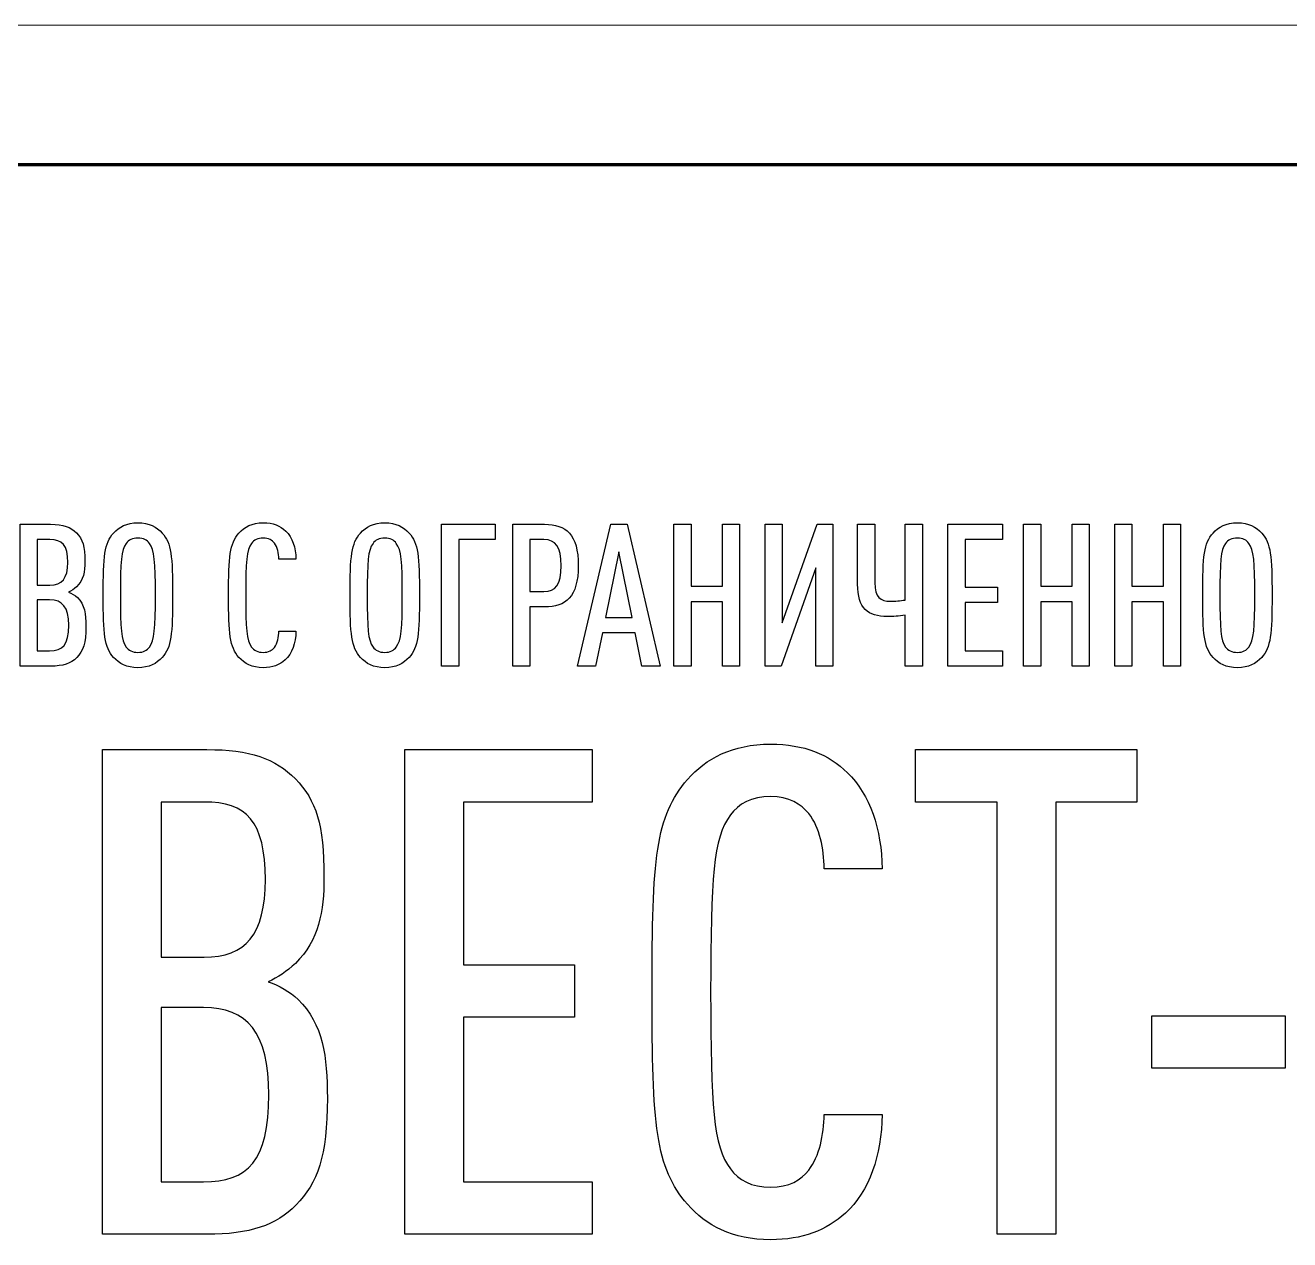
# Model space of a CAD drawing. Header units: metres. Extents: x 1642 to 8476, y 831 to 5441.
# Drawn here: x 2079.82 to 2125.07, y 1432.56 to 1476.03 of the extents above; entities that cross this region are included whole.
import ezdxf

# ---------------------------------------------------------------- set-up
doc = ezdxf.new("R2010")
doc.units = ezdxf.units.M
doc.layers.add('layer 1', color=7, linetype='Continuous')
doc.layers.add('Основной', color=1, linetype='Continuous', lineweight=60)
doc.layers.add('Размерный', color=4, linetype='Continuous', lineweight=30)

# ---------------------------------------------------------------- blocks, each defined once
blk = doc.blocks.new('Лого')
at = {"layer": 'layer 1', "color": 159}
for points, knots in [([(3.3904, 2.0415), (3.3904, 2.0725), (3.3874, 2.0968), (3.3686, 2.1151), (3.3686, 2.1151), (3.3625, 2.1207), (3.3543, 2.1258), (3.3462, 2.1283), (3.3462, 2.1283), (3.3533, 2.1314), (3.3604, 2.1359), (3.3665, 2.142), (3.3665, 2.142), (3.3843, 2.1593), (3.3879, 2.1806), (3.3879, 2.2065), (3.3879, 2.2065), (3.3879, 2.2457), (3.3823, 2.2634), (3.3665, 2.2797), (3.3665, 2.2797), (3.3518, 2.2949), (3.3325, 2.3015), (3.3005, 2.3015), (3.3005, 2.3015), (3.3005, 2.3015), (3.2228, 2.3015), (3.2228, 2.3015), (3.2228, 2.3015), (3.2228, 2.3015), (3.2228, 1.9399), (3.2228, 1.9399), (3.2228, 1.9399), (3.2228, 1.9399), (3.3005, 1.9399), (3.3005, 1.9399), (3.3005, 1.9399), (3.3325, 1.9399), (3.3523, 1.9465), (3.367, 1.9617), (3.367, 1.9617), (3.3833, 1.9785), (3.3904, 1.9978), (3.3904, 2.0415)], [0, 0, 0, 0, 0.083333, 0.083333, 0.083333, 0.083333, 0.166667, 0.166667, 0.166667, 0.166667, 0.25, 0.25, 0.25, 0.25, 0.333333, 0.333333, 0.333333, 0.333333, 0.416667, 0.416667, 0.416667, 0.416667, 0.5, 0.5, 0.5, 0.5, 0.583333, 0.583333, 0.583333, 0.583333, 0.666667, 0.666667, 0.666667, 0.666667, 0.75, 0.75, 0.75, 0.75, 0.833333, 0.833333, 0.833333, 0.833333, 1, 1, 1, 1]), ([(3.6114, 2.1207), (3.6114, 2.2208), (3.6083, 2.2533), (3.5849, 2.2792), (3.5849, 2.2792), (3.5707, 2.2949), (3.5514, 2.3056), (3.523, 2.3056), (3.523, 2.3056), (3.4945, 2.3056), (3.4752, 2.2949), (3.461, 2.2792), (3.461, 2.2792), (3.4376, 2.2533), (3.4346, 2.2208), (3.4346, 2.1207), (3.4346, 2.1207), (3.4346, 2.0206), (3.4376, 1.9881), (3.461, 1.9622), (3.461, 1.9622), (3.4752, 1.9465), (3.4945, 1.9358), (3.523, 1.9358), (3.523, 1.9358), (3.5514, 1.9358), (3.5707, 1.9465), (3.5849, 1.9622), (3.5849, 1.9622), (3.6083, 1.9881), (3.6114, 2.0206), (3.6114, 2.1207)], [0, 0, 0, 0, 0.111111, 0.111111, 0.111111, 0.111111, 0.222222, 0.222222, 0.222222, 0.222222, 0.333333, 0.333333, 0.333333, 0.333333, 0.444444, 0.444444, 0.444444, 0.444444, 0.555556, 0.555556, 0.555556, 0.555556, 0.666667, 0.666667, 0.666667, 0.666667, 0.777778, 0.777778, 0.777778, 0.777778, 1, 1, 1, 1]), ([(3.9258, 2.0293), (3.9258, 2.0293), (3.8826, 2.0293), (3.8826, 2.0293), (3.8826, 2.0293), (3.8821, 2.014), (3.879, 1.9983), (3.8709, 1.9876), (3.8709, 1.9876), (3.8653, 1.9805), (3.8562, 1.9749), (3.8425, 1.9749), (3.8425, 1.9749), (3.8282, 1.9749), (3.8186, 1.9805), (3.8125, 1.9886), (3.8125, 1.9886), (3.7998, 2.0059), (3.7978, 2.0349), (3.7978, 2.1207), (3.7978, 2.1207), (3.7978, 2.2065), (3.7998, 2.2355), (3.8125, 2.2528), (3.8125, 2.2528), (3.8186, 2.2609), (3.8282, 2.2665), (3.8425, 2.2665), (3.8425, 2.2665), (3.8562, 2.2665), (3.8653, 2.2609), (3.8709, 2.2538), (3.8709, 2.2538), (3.8795, 2.2431), (3.8821, 2.2279), (3.8826, 2.2126), (3.8826, 2.2126), (3.8826, 2.2126), (3.9258, 2.2126), (3.9258, 2.2126), (3.9258, 2.2126), (3.9252, 2.2421), (3.9166, 2.268), (3.8999, 2.2843), (3.8999, 2.2843), (3.8856, 2.298), (3.8679, 2.3056), (3.8425, 2.3056), (3.8425, 2.3056), (3.814, 2.3056), (3.7942, 2.2949), (3.7805, 2.2792), (3.7805, 2.2792), (3.7566, 2.2517), (3.7541, 2.2208), (3.7541, 2.1207), (3.7541, 2.1207), (3.7541, 2.0206), (3.7566, 1.9897), (3.7805, 1.9622), (3.7805, 1.9622), (3.7942, 1.9465), (3.814, 1.9358), (3.8425, 1.9358), (3.8425, 1.9358), (3.8663, 1.9358), (3.8841, 1.9429), (3.8983, 1.9556), (3.8983, 1.9556), (3.9161, 1.9719), (3.9252, 1.9988), (3.9258, 2.0293)], [0, 0, 0, 0, 0.052632, 0.052632, 0.052632, 0.052632, 0.105263, 0.105263, 0.105263, 0.105263, 0.157895, 0.157895, 0.157895, 0.157895, 0.210526, 0.210526, 0.210526, 0.210526, 0.263158, 0.263158, 0.263158, 0.263158, 0.315789, 0.315789, 0.315789, 0.315789, 0.368421, 0.368421, 0.368421, 0.368421, 0.421053, 0.421053, 0.421053, 0.421053, 0.473684, 0.473684, 0.473684, 0.473684, 0.526316, 0.526316, 0.526316, 0.526316, 0.578947, 0.578947, 0.578947, 0.578947, 0.631579, 0.631579, 0.631579, 0.631579, 0.684211, 0.684211, 0.684211, 0.684211, 0.736842, 0.736842, 0.736842, 0.736842, 0.789474, 0.789474, 0.789474, 0.789474, 0.842105, 0.842105, 0.842105, 0.842105, 0.894737, 0.894737, 0.894737, 0.894737, 1, 1, 1, 1]), ([(4.2407, 2.1207), (4.2407, 2.2208), (4.2376, 2.2533), (4.2143, 2.2792), (4.2143, 2.2792), (4.2, 2.2949), (4.1807, 2.3056), (4.1523, 2.3056), (4.1523, 2.3056), (4.1238, 2.3056), (4.1045, 2.2949), (4.0903, 2.2792), (4.0903, 2.2792), (4.067, 2.2533), (4.0639, 2.2208), (4.0639, 2.1207), (4.0639, 2.1207), (4.0639, 2.0206), (4.067, 1.9881), (4.0903, 1.9622), (4.0903, 1.9622), (4.1045, 1.9465), (4.1238, 1.9358), (4.1523, 1.9358), (4.1523, 1.9358), (4.1807, 1.9358), (4.2, 1.9465), (4.2143, 1.9622), (4.2143, 1.9622), (4.2376, 1.9881), (4.2407, 2.0206), (4.2407, 2.1207)], [0, 0, 0, 0, 0.111111, 0.111111, 0.111111, 0.111111, 0.222222, 0.222222, 0.222222, 0.222222, 0.333333, 0.333333, 0.333333, 0.333333, 0.444444, 0.444444, 0.444444, 0.444444, 0.555556, 0.555556, 0.555556, 0.555556, 0.666667, 0.666667, 0.666667, 0.666667, 0.777778, 0.777778, 0.777778, 0.777778, 1, 1, 1, 1]), ([(4.4337, 2.2624), (4.4337, 2.2624), (4.4337, 2.3015), (4.4337, 2.3015), (4.4337, 2.3015), (4.4337, 2.3015), (4.297, 2.3015), (4.297, 2.3015), (4.297, 2.3015), (4.297, 2.3015), (4.297, 1.9399), (4.297, 1.9399), (4.297, 1.9399), (4.297, 1.9399), (4.3407, 1.9399), (4.3407, 1.9399), (4.3407, 1.9399), (4.3407, 1.9399), (4.3407, 2.2624), (4.3407, 2.2624), (4.3407, 2.2624), (4.3407, 2.2624), (4.4337, 2.2624), (4.4337, 2.2624)], [0, 0, 0, 0, 0.142857, 0.142857, 0.142857, 0.142857, 0.285714, 0.285714, 0.285714, 0.285714, 0.428571, 0.428571, 0.428571, 0.428571, 0.571429, 0.571429, 0.571429, 0.571429, 0.714286, 0.714286, 0.714286, 0.714286, 1, 1, 1, 1]), ([(4.6455, 2.1959), (4.6455, 2.2761), (4.6145, 2.3015), (4.5596, 2.3015), (4.5596, 2.3015), (4.5596, 2.3015), (4.4784, 2.3015), (4.4784, 2.3015), (4.4784, 2.3015), (4.4784, 2.3015), (4.4784, 1.9399), (4.4784, 1.9399), (4.4784, 1.9399), (4.4784, 1.9399), (4.522, 1.9399), (4.522, 1.9399), (4.522, 1.9399), (4.522, 1.9399), (4.522, 2.0907), (4.522, 2.0907), (4.522, 2.0907), (4.522, 2.0907), (4.5596, 2.0907), (4.5596, 2.0907), (4.5596, 2.0907), (4.6135, 2.0907), (4.6455, 2.1166), (4.6455, 2.1959)], [0, 0, 0, 0, 0.125, 0.125, 0.125, 0.125, 0.25, 0.25, 0.25, 0.25, 0.375, 0.375, 0.375, 0.375, 0.5, 0.5, 0.5, 0.5, 0.625, 0.625, 0.625, 0.625, 0.75, 0.75, 0.75, 0.75, 1, 1, 1, 1]), ([(4.8542, 1.9399), (4.8542, 1.9399), (4.7704, 2.3015), (4.7704, 2.3015), (4.7704, 2.3015), (4.7704, 2.3015), (4.7283, 2.3015), (4.7283, 2.3015), (4.7283, 2.3015), (4.7283, 2.3015), (4.6439, 1.9399), (4.6439, 1.9399), (4.6439, 1.9399), (4.6439, 1.9399), (4.6897, 1.9399), (4.6897, 1.9399), (4.6897, 1.9399), (4.6897, 1.9399), (4.7069, 2.0252), (4.7069, 2.0252), (4.7069, 2.0252), (4.7069, 2.0252), (4.7907, 2.0252), (4.7907, 2.0252), (4.7907, 2.0252), (4.7907, 2.0252), (4.808, 1.9399), (4.808, 1.9399), (4.808, 1.9399), (4.808, 1.9399), (4.8542, 1.9399), (4.8542, 1.9399)], [0, 0, 0, 0, 0.111111, 0.111111, 0.111111, 0.111111, 0.222222, 0.222222, 0.222222, 0.222222, 0.333333, 0.333333, 0.333333, 0.333333, 0.444444, 0.444444, 0.444444, 0.444444, 0.555556, 0.555556, 0.555556, 0.555556, 0.666667, 0.666667, 0.666667, 0.666667, 0.777778, 0.777778, 0.777778, 0.777778, 1, 1, 1, 1]), ([(5.0569, 1.9399), (5.0569, 1.9399), (5.0569, 2.3015), (5.0569, 2.3015), (5.0569, 2.3015), (5.0569, 2.3015), (5.0132, 2.3015), (5.0132, 2.3015), (5.0132, 2.3015), (5.0132, 2.3015), (5.0132, 2.1436), (5.0132, 2.1436), (5.0132, 2.1436), (5.0132, 2.1436), (4.933, 2.1436), (4.933, 2.1436), (4.933, 2.1436), (4.933, 2.1436), (4.933, 2.3015), (4.933, 2.3015), (4.933, 2.3015), (4.933, 2.3015), (4.8893, 2.3015), (4.8893, 2.3015), (4.8893, 2.3015), (4.8893, 2.3015), (4.8893, 1.9399), (4.8893, 1.9399), (4.8893, 1.9399), (4.8893, 1.9399), (4.933, 1.9399), (4.933, 1.9399), (4.933, 1.9399), (4.933, 1.9399), (4.933, 2.1039), (4.933, 2.1039), (4.933, 2.1039), (4.933, 2.1039), (5.0132, 2.1039), (5.0132, 2.1039), (5.0132, 2.1039), (5.0132, 2.1039), (5.0132, 1.9399), (5.0132, 1.9399), (5.0132, 1.9399), (5.0132, 1.9399), (5.0569, 1.9399), (5.0569, 1.9399)], [0, 0, 0, 0, 0.076923, 0.076923, 0.076923, 0.076923, 0.153846, 0.153846, 0.153846, 0.153846, 0.230769, 0.230769, 0.230769, 0.230769, 0.307692, 0.307692, 0.307692, 0.307692, 0.384615, 0.384615, 0.384615, 0.384615, 0.461538, 0.461538, 0.461538, 0.461538, 0.538462, 0.538462, 0.538462, 0.538462, 0.615385, 0.615385, 0.615385, 0.615385, 0.692308, 0.692308, 0.692308, 0.692308, 0.769231, 0.769231, 0.769231, 0.769231, 0.846154, 0.846154, 0.846154, 0.846154, 1, 1, 1, 1]), ([(5.2946, 1.9399), (5.2946, 1.9399), (5.2946, 2.3015), (5.2946, 2.3015), (5.2946, 2.3015), (5.2946, 2.3015), (5.2545, 2.3015), (5.2545, 2.3015), (5.2545, 2.3015), (5.2545, 2.3015), (5.1656, 2.0501), (5.1656, 2.0501), (5.1656, 2.0501), (5.1656, 2.0501), (5.1656, 2.3015), (5.1656, 2.3015), (5.1656, 2.3015), (5.1656, 2.3015), (5.1219, 2.3015), (5.1219, 2.3015), (5.1219, 2.3015), (5.1219, 2.3015), (5.1219, 1.9399), (5.1219, 1.9399), (5.1219, 1.9399), (5.1219, 1.9399), (5.1625, 1.9399), (5.1625, 1.9399), (5.1625, 1.9399), (5.1625, 1.9399), (5.2509, 2.1908), (5.2509, 2.1908), (5.2509, 2.1908), (5.2509, 2.1908), (5.2509, 1.9399), (5.2509, 1.9399), (5.2509, 1.9399), (5.2509, 1.9399), (5.2946, 1.9399), (5.2946, 1.9399)], [0, 0, 0, 0, 0.090909, 0.090909, 0.090909, 0.090909, 0.181818, 0.181818, 0.181818, 0.181818, 0.272727, 0.272727, 0.272727, 0.272727, 0.363636, 0.363636, 0.363636, 0.363636, 0.454545, 0.454545, 0.454545, 0.454545, 0.545455, 0.545455, 0.545455, 0.545455, 0.636364, 0.636364, 0.636364, 0.636364, 0.727273, 0.727273, 0.727273, 0.727273, 0.818182, 0.818182, 0.818182, 0.818182, 1, 1, 1, 1]), ([(5.5227, 1.9399), (5.5227, 1.9399), (5.5227, 2.3015), (5.5227, 2.3015), (5.5227, 2.3015), (5.5227, 2.3015), (5.479, 2.3015), (5.479, 2.3015), (5.479, 2.3015), (5.479, 2.3015), (5.479, 2.1085), (5.479, 2.1085), (5.479, 2.1085), (5.4658, 2.1065), (5.4546, 2.1055), (5.4404, 2.1055), (5.4404, 2.1055), (5.4165, 2.1055), (5.4013, 2.1141), (5.4013, 2.1532), (5.4013, 2.1532), (5.4013, 2.1532), (5.4013, 2.3015), (5.4013, 2.3015), (5.4013, 2.3015), (5.4013, 2.3015), (5.3576, 2.3015), (5.3576, 2.3015), (5.3576, 2.3015), (5.3576, 2.3015), (5.3576, 2.1486), (5.3576, 2.1486), (5.3576, 2.1486), (5.3576, 2.0867), (5.384, 2.0664), (5.4338, 2.0664), (5.4338, 2.0664), (5.4485, 2.0664), (5.4627, 2.0674), (5.479, 2.0699), (5.479, 2.0699), (5.479, 2.0699), (5.479, 1.9399), (5.479, 1.9399), (5.479, 1.9399), (5.479, 1.9399), (5.5227, 1.9399), (5.5227, 1.9399)], [0, 0, 0, 0, 0.076923, 0.076923, 0.076923, 0.076923, 0.153846, 0.153846, 0.153846, 0.153846, 0.230769, 0.230769, 0.230769, 0.230769, 0.307692, 0.307692, 0.307692, 0.307692, 0.384615, 0.384615, 0.384615, 0.384615, 0.461538, 0.461538, 0.461538, 0.461538, 0.538462, 0.538462, 0.538462, 0.538462, 0.615385, 0.615385, 0.615385, 0.615385, 0.692308, 0.692308, 0.692308, 0.692308, 0.769231, 0.769231, 0.769231, 0.769231, 0.846154, 0.846154, 0.846154, 0.846154, 1, 1, 1, 1]), ([(5.7273, 1.9399), (5.7273, 1.9399), (5.7273, 1.979), (5.7273, 1.979), (5.7273, 1.979), (5.7273, 1.979), (5.6314, 1.979), (5.6314, 1.979), (5.6314, 1.979), (5.6314, 1.979), (5.6314, 2.1019), (5.6314, 2.1019), (5.6314, 2.1019), (5.6314, 2.1019), (5.7141, 2.1019), (5.7141, 2.1019), (5.7141, 2.1019), (5.7141, 2.1019), (5.7141, 2.141), (5.7141, 2.141), (5.7141, 2.141), (5.7141, 2.141), (5.6314, 2.141), (5.6314, 2.141), (5.6314, 2.141), (5.6314, 2.141), (5.6314, 2.2624), (5.6314, 2.2624), (5.6314, 2.2624), (5.6314, 2.2624), (5.7273, 2.2624), (5.7273, 2.2624), (5.7273, 2.2624), (5.7273, 2.2624), (5.7273, 2.3015), (5.7273, 2.3015), (5.7273, 2.3015), (5.7273, 2.3015), (5.5877, 2.3015), (5.5877, 2.3015), (5.5877, 2.3015), (5.5877, 2.3015), (5.5877, 1.9399), (5.5877, 1.9399), (5.5877, 1.9399), (5.5877, 1.9399), (5.7273, 1.9399), (5.7273, 1.9399)], [0, 0, 0, 0, 0.076923, 0.076923, 0.076923, 0.076923, 0.153846, 0.153846, 0.153846, 0.153846, 0.230769, 0.230769, 0.230769, 0.230769, 0.307692, 0.307692, 0.307692, 0.307692, 0.384615, 0.384615, 0.384615, 0.384615, 0.461538, 0.461538, 0.461538, 0.461538, 0.538462, 0.538462, 0.538462, 0.538462, 0.615385, 0.615385, 0.615385, 0.615385, 0.692308, 0.692308, 0.692308, 0.692308, 0.769231, 0.769231, 0.769231, 0.769231, 0.846154, 0.846154, 0.846154, 0.846154, 1, 1, 1, 1]), ([(5.9483, 1.9399), (5.9483, 1.9399), (5.9483, 2.3015), (5.9483, 2.3015), (5.9483, 2.3015), (5.9483, 2.3015), (5.9046, 2.3015), (5.9046, 2.3015), (5.9046, 2.3015), (5.9046, 2.3015), (5.9046, 2.1436), (5.9046, 2.1436), (5.9046, 2.1436), (5.9046, 2.1436), (5.8244, 2.1436), (5.8244, 2.1436), (5.8244, 2.1436), (5.8244, 2.1436), (5.8244, 2.3015), (5.8244, 2.3015), (5.8244, 2.3015), (5.8244, 2.3015), (5.7807, 2.3015), (5.7807, 2.3015), (5.7807, 2.3015), (5.7807, 2.3015), (5.7807, 1.9399), (5.7807, 1.9399), (5.7807, 1.9399), (5.7807, 1.9399), (5.8244, 1.9399), (5.8244, 1.9399), (5.8244, 1.9399), (5.8244, 1.9399), (5.8244, 2.1039), (5.8244, 2.1039), (5.8244, 2.1039), (5.8244, 2.1039), (5.9046, 2.1039), (5.9046, 2.1039), (5.9046, 2.1039), (5.9046, 2.1039), (5.9046, 1.9399), (5.9046, 1.9399), (5.9046, 1.9399), (5.9046, 1.9399), (5.9483, 1.9399), (5.9483, 1.9399)], [0, 0, 0, 0, 0.076923, 0.076923, 0.076923, 0.076923, 0.153846, 0.153846, 0.153846, 0.153846, 0.230769, 0.230769, 0.230769, 0.230769, 0.307692, 0.307692, 0.307692, 0.307692, 0.384615, 0.384615, 0.384615, 0.384615, 0.461538, 0.461538, 0.461538, 0.461538, 0.538462, 0.538462, 0.538462, 0.538462, 0.615385, 0.615385, 0.615385, 0.615385, 0.692308, 0.692308, 0.692308, 0.692308, 0.769231, 0.769231, 0.769231, 0.769231, 0.846154, 0.846154, 0.846154, 0.846154, 1, 1, 1, 1]), ([(6.1809, 1.9399), (6.1809, 1.9399), (6.1809, 2.3015), (6.1809, 2.3015), (6.1809, 2.3015), (6.1809, 2.3015), (6.1372, 2.3015), (6.1372, 2.3015), (6.1372, 2.3015), (6.1372, 2.3015), (6.1372, 2.1436), (6.1372, 2.1436), (6.1372, 2.1436), (6.1372, 2.1436), (6.057, 2.1436), (6.057, 2.1436), (6.057, 2.1436), (6.057, 2.1436), (6.057, 2.3015), (6.057, 2.3015), (6.057, 2.3015), (6.057, 2.3015), (6.0133, 2.3015), (6.0133, 2.3015), (6.0133, 2.3015), (6.0133, 2.3015), (6.0133, 1.9399), (6.0133, 1.9399), (6.0133, 1.9399), (6.0133, 1.9399), (6.057, 1.9399), (6.057, 1.9399), (6.057, 1.9399), (6.057, 1.9399), (6.057, 2.1039), (6.057, 2.1039), (6.057, 2.1039), (6.057, 2.1039), (6.1372, 2.1039), (6.1372, 2.1039), (6.1372, 2.1039), (6.1372, 2.1039), (6.1372, 1.9399), (6.1372, 1.9399), (6.1372, 1.9399), (6.1372, 1.9399), (6.1809, 1.9399), (6.1809, 1.9399)], [0, 0, 0, 0, 0.076923, 0.076923, 0.076923, 0.076923, 0.153846, 0.153846, 0.153846, 0.153846, 0.230769, 0.230769, 0.230769, 0.230769, 0.307692, 0.307692, 0.307692, 0.307692, 0.384615, 0.384615, 0.384615, 0.384615, 0.461538, 0.461538, 0.461538, 0.461538, 0.538462, 0.538462, 0.538462, 0.538462, 0.615385, 0.615385, 0.615385, 0.615385, 0.692308, 0.692308, 0.692308, 0.692308, 0.769231, 0.769231, 0.769231, 0.769231, 0.846154, 0.846154, 0.846154, 0.846154, 1, 1, 1, 1]), ([(6.4141, 2.1207), (6.4141, 2.2208), (6.411, 2.2533), (6.3877, 2.2792), (6.3877, 2.2792), (6.3734, 2.2949), (6.3541, 2.3056), (6.3257, 2.3056), (6.3257, 2.3056), (6.2972, 2.3056), (6.2779, 2.2949), (6.2637, 2.2792), (6.2637, 2.2792), (6.2404, 2.2533), (6.2373, 2.2208), (6.2373, 2.1207), (6.2373, 2.1207), (6.2373, 2.0206), (6.2404, 1.9881), (6.2637, 1.9622), (6.2637, 1.9622), (6.2779, 1.9465), (6.2972, 1.9358), (6.3257, 1.9358), (6.3257, 1.9358), (6.3541, 1.9358), (6.3734, 1.9465), (6.3877, 1.9622), (6.3877, 1.9622), (6.411, 1.9881), (6.4141, 2.0206), (6.4141, 2.1207)], [0, 0, 0, 0, 0.111111, 0.111111, 0.111111, 0.111111, 0.222222, 0.222222, 0.222222, 0.222222, 0.333333, 0.333333, 0.333333, 0.333333, 0.444444, 0.444444, 0.444444, 0.444444, 0.555556, 0.555556, 0.555556, 0.555556, 0.666667, 0.666667, 0.666667, 0.666667, 0.777778, 0.777778, 0.777778, 0.777778, 1, 1, 1, 1]), ([(3.3442, 2.2045), (3.3442, 2.1634), (3.3295, 2.1466), (3.2985, 2.1466), (3.2985, 2.1466), (3.2985, 2.1466), (3.2665, 2.1466), (3.2665, 2.1466), (3.2665, 2.1466), (3.2665, 2.1466), (3.2665, 2.2624), (3.2665, 2.2624), (3.2665, 2.2624), (3.2665, 2.2624), (3.2985, 2.2624), (3.2985, 2.2624), (3.2985, 2.2624), (3.33, 2.2624), (3.3442, 2.2482), (3.3442, 2.2045)], [0, 0, 0, 0, 0.166667, 0.166667, 0.166667, 0.166667, 0.333333, 0.333333, 0.333333, 0.333333, 0.5, 0.5, 0.5, 0.5, 0.666667, 0.666667, 0.666667, 0.666667, 1, 1, 1, 1]), ([(3.5677, 2.1207), (3.5677, 2.0349), (3.5651, 2.0059), (3.5524, 1.9886), (3.5524, 1.9886), (3.5463, 1.9805), (3.5372, 1.9749), (3.523, 1.9749), (3.523, 1.9749), (3.5088, 1.9749), (3.4991, 1.9805), (3.493, 1.9886), (3.493, 1.9886), (3.4803, 2.0059), (3.4783, 2.0349), (3.4783, 2.1207), (3.4783, 2.1207), (3.4783, 2.2065), (3.4803, 2.2355), (3.493, 2.2528), (3.493, 2.2528), (3.4991, 2.2609), (3.5088, 2.2665), (3.523, 2.2665), (3.523, 2.2665), (3.5372, 2.2665), (3.5463, 2.2609), (3.5524, 2.2528), (3.5524, 2.2528), (3.5651, 2.2355), (3.5677, 2.2065), (3.5677, 2.1207)], [0, 0, 0, 0, 0.111111, 0.111111, 0.111111, 0.111111, 0.222222, 0.222222, 0.222222, 0.222222, 0.333333, 0.333333, 0.333333, 0.333333, 0.444444, 0.444444, 0.444444, 0.444444, 0.555556, 0.555556, 0.555556, 0.555556, 0.666667, 0.666667, 0.666667, 0.666667, 0.777778, 0.777778, 0.777778, 0.777778, 1, 1, 1, 1]), ([(4.197, 2.1207), (4.197, 2.0349), (4.1944, 2.0059), (4.1817, 1.9886), (4.1817, 1.9886), (4.1756, 1.9805), (4.1665, 1.9749), (4.1523, 1.9749), (4.1523, 1.9749), (4.1381, 1.9749), (4.1284, 1.9805), (4.1223, 1.9886), (4.1223, 1.9886), (4.1096, 2.0059), (4.1076, 2.0349), (4.1076, 2.1207), (4.1076, 2.1207), (4.1076, 2.2065), (4.1096, 2.2355), (4.1223, 2.2528), (4.1223, 2.2528), (4.1284, 2.2609), (4.1381, 2.2665), (4.1523, 2.2665), (4.1523, 2.2665), (4.1665, 2.2665), (4.1756, 2.2609), (4.1817, 2.2528), (4.1817, 2.2528), (4.1944, 2.2355), (4.197, 2.2065), (4.197, 2.1207)], [0, 0, 0, 0, 0.111111, 0.111111, 0.111111, 0.111111, 0.222222, 0.222222, 0.222222, 0.222222, 0.333333, 0.333333, 0.333333, 0.333333, 0.444444, 0.444444, 0.444444, 0.444444, 0.555556, 0.555556, 0.555556, 0.555556, 0.666667, 0.666667, 0.666667, 0.666667, 0.777778, 0.777778, 0.777778, 0.777778, 1, 1, 1, 1]), ([(4.6018, 2.1959), (4.6018, 2.1476), (4.5876, 2.1298), (4.5581, 2.1298), (4.5581, 2.1298), (4.5581, 2.1298), (4.522, 2.1298), (4.522, 2.1298), (4.522, 2.1298), (4.522, 2.1298), (4.522, 2.2624), (4.522, 2.2624), (4.522, 2.2624), (4.522, 2.2624), (4.5581, 2.2624), (4.5581, 2.2624), (4.5581, 2.2624), (4.5876, 2.2624), (4.6018, 2.2446), (4.6018, 2.1959)], [0, 0, 0, 0, 0.166667, 0.166667, 0.166667, 0.166667, 0.333333, 0.333333, 0.333333, 0.333333, 0.5, 0.5, 0.5, 0.5, 0.666667, 0.666667, 0.666667, 0.666667, 1, 1, 1, 1]), ([(6.3704, 2.1207), (6.3704, 2.0349), (6.3678, 2.0059), (6.3551, 1.9886), (6.3551, 1.9886), (6.349, 1.9805), (6.3399, 1.9749), (6.3257, 1.9749), (6.3257, 1.9749), (6.3115, 1.9749), (6.3018, 1.9805), (6.2957, 1.9886), (6.2957, 1.9886), (6.283, 2.0059), (6.281, 2.0349), (6.281, 2.1207), (6.281, 2.1207), (6.281, 2.2065), (6.283, 2.2355), (6.2957, 2.2528), (6.2957, 2.2528), (6.3018, 2.2609), (6.3115, 2.2665), (6.3257, 2.2665), (6.3257, 2.2665), (6.3399, 2.2665), (6.349, 2.2609), (6.3551, 2.2528), (6.3551, 2.2528), (6.3678, 2.2355), (6.3704, 2.2065), (6.3704, 2.1207)], [0, 0, 0, 0, 0.111111, 0.111111, 0.111111, 0.111111, 0.222222, 0.222222, 0.222222, 0.222222, 0.333333, 0.333333, 0.333333, 0.333333, 0.444444, 0.444444, 0.444444, 0.444444, 0.555556, 0.555556, 0.555556, 0.555556, 0.666667, 0.666667, 0.666667, 0.666667, 0.777778, 0.777778, 0.777778, 0.777778, 1, 1, 1, 1]), ([(4.7826, 2.0643), (4.7826, 2.0643), (4.7151, 2.0643), (4.7151, 2.0643), (4.7151, 2.0643), (4.7151, 2.0643), (4.7491, 2.2309), (4.7491, 2.2309), (4.7491, 2.2309), (4.7491, 2.2309), (4.7826, 2.0643), (4.7826, 2.0643)], [0, 0, 0, 0, 0.25, 0.25, 0.25, 0.25, 0.5, 0.5, 0.5, 0.5, 1, 1, 1, 1]), ([(3.3467, 2.044), (3.3467, 1.9942), (3.331, 1.979), (3.298, 1.979), (3.298, 1.979), (3.298, 1.979), (3.2665, 1.979), (3.2665, 1.979), (3.2665, 1.979), (3.2665, 1.979), (3.2665, 2.109), (3.2665, 2.109), (3.2665, 2.109), (3.2665, 2.109), (3.298, 2.109), (3.298, 2.109), (3.298, 2.109), (3.3305, 2.109), (3.3467, 2.0907), (3.3467, 2.044)], [0, 0, 0, 0, 0.166667, 0.166667, 0.166667, 0.166667, 0.333333, 0.333333, 0.333333, 0.333333, 0.5, 0.5, 0.5, 0.5, 0.666667, 0.666667, 0.666667, 0.666667, 1, 1, 1, 1]), ([(5.4204, 0.7969), (5.4204, 0.7969), (5.2728, 0.7969), (5.2728, 0.7969), (5.2728, 0.7969), (5.2711, 0.7448), (5.2607, 0.691), (5.2329, 0.6546), (5.2329, 0.6546), (5.2138, 0.6303), (5.1826, 0.6112), (5.1357, 0.6112), (5.1357, 0.6112), (5.0871, 0.6112), (5.0541, 0.6303), (5.0333, 0.658), (5.0333, 0.658), (4.9899, 0.7171), (4.983, 0.816), (4.983, 1.1093), (4.983, 1.1093), (4.983, 1.4026), (4.9899, 1.5015), (5.0333, 1.5606), (5.0333, 1.5606), (5.0541, 1.5883), (5.0871, 1.6074), (5.1357, 1.6074), (5.1357, 1.6074), (5.1826, 1.6074), (5.2138, 1.5883), (5.2329, 1.564), (5.2329, 1.564), (5.2624, 1.5276), (5.2711, 1.4755), (5.2728, 1.4234), (5.2728, 1.4234), (5.2728, 1.4234), (5.4204, 1.4234), (5.4204, 1.4234), (5.4204, 1.4234), (5.4186, 1.5241), (5.3891, 1.6126), (5.3318, 1.6682), (5.3318, 1.6682), (5.2832, 1.715), (5.2225, 1.7411), (5.1357, 1.7411), (5.1357, 1.7411), (5.0385, 1.7411), (4.9708, 1.7046), (4.924, 1.6508), (4.924, 1.6508), (4.8424, 1.5571), (4.8337, 1.4512), (4.8337, 1.1093), (4.8337, 1.1093), (4.8337, 0.7674), (4.8424, 0.6615), (4.924, 0.5678), (4.924, 0.5678), (4.9708, 0.514), (5.0385, 0.4775), (5.1357, 0.4775), (5.1357, 0.4775), (5.2173, 0.4775), (5.278, 0.5018), (5.3266, 0.5452), (5.3266, 0.5452), (5.3874, 0.6008), (5.4186, 0.6928), (5.4204, 0.7969)], [0, 0, 0, 0, 0.052632, 0.052632, 0.052632, 0.052632, 0.105263, 0.105263, 0.105263, 0.105263, 0.157895, 0.157895, 0.157895, 0.157895, 0.210526, 0.210526, 0.210526, 0.210526, 0.263158, 0.263158, 0.263158, 0.263158, 0.315789, 0.315789, 0.315789, 0.315789, 0.368421, 0.368421, 0.368421, 0.368421, 0.421053, 0.421053, 0.421053, 0.421053, 0.473684, 0.473684, 0.473684, 0.473684, 0.526316, 0.526316, 0.526316, 0.526316, 0.578947, 0.578947, 0.578947, 0.578947, 0.631579, 0.631579, 0.631579, 0.631579, 0.684211, 0.684211, 0.684211, 0.684211, 0.736842, 0.736842, 0.736842, 0.736842, 0.789474, 0.789474, 0.789474, 0.789474, 0.842105, 0.842105, 0.842105, 0.842105, 0.894737, 0.894737, 0.894737, 0.894737, 1, 1, 1, 1]), ([(4.0059, 0.8385), (4.0059, 0.9444), (3.9954, 1.0277), (3.9312, 1.0902), (3.9312, 1.0902), (3.9104, 1.1093), (3.8826, 1.1267), (3.8549, 1.1353), (3.8549, 1.1353), (3.8792, 1.1457), (3.9035, 1.1614), (3.9243, 1.1822), (3.9243, 1.1822), (3.985, 1.2412), (3.9972, 1.3141), (3.9972, 1.4026), (3.9972, 1.4026), (3.9972, 1.5363), (3.9781, 1.597), (3.9243, 1.6525), (3.9243, 1.6525), (3.8739, 1.7046), (3.808, 1.7272), (3.6987, 1.7272), (3.6987, 1.7272), (3.6987, 1.7272), (3.4331, 1.7272), (3.4331, 1.7272), (3.4331, 1.7272), (3.4331, 1.7272), (3.4331, 0.4914), (3.4331, 0.4914), (3.4331, 0.4914), (3.4331, 0.4914), (3.6987, 0.4914), (3.6987, 0.4914), (3.6987, 0.4914), (3.808, 0.4914), (3.8757, 0.514), (3.926, 0.5661), (3.926, 0.5661), (3.9816, 0.6233), (4.0059, 0.6893), (4.0059, 0.8385)], [0, 0, 0, 0, 0.083333, 0.083333, 0.083333, 0.083333, 0.166667, 0.166667, 0.166667, 0.166667, 0.25, 0.25, 0.25, 0.25, 0.333333, 0.333333, 0.333333, 0.333333, 0.416667, 0.416667, 0.416667, 0.416667, 0.5, 0.5, 0.5, 0.5, 0.583333, 0.583333, 0.583333, 0.583333, 0.666667, 0.666667, 0.666667, 0.666667, 0.75, 0.75, 0.75, 0.75, 0.833333, 0.833333, 0.833333, 0.833333, 1, 1, 1, 1]), ([(4.681, 0.4914), (4.681, 0.4914), (4.681, 0.6251), (4.681, 0.6251), (4.681, 0.6251), (4.681, 0.6251), (4.353, 0.6251), (4.353, 0.6251), (4.353, 0.6251), (4.353, 0.6251), (4.353, 1.0451), (4.353, 1.0451), (4.353, 1.0451), (4.353, 1.0451), (4.6359, 1.0451), (4.6359, 1.0451), (4.6359, 1.0451), (4.6359, 1.0451), (4.6359, 1.1787), (4.6359, 1.1787), (4.6359, 1.1787), (4.6359, 1.1787), (4.353, 1.1787), (4.353, 1.1787), (4.353, 1.1787), (4.353, 1.1787), (4.353, 1.5935), (4.353, 1.5935), (4.353, 1.5935), (4.353, 1.5935), (4.681, 1.5935), (4.681, 1.5935), (4.681, 1.5935), (4.681, 1.5935), (4.681, 1.7272), (4.681, 1.7272), (4.681, 1.7272), (4.681, 1.7272), (4.2037, 1.7272), (4.2037, 1.7272), (4.2037, 1.7272), (4.2037, 1.7272), (4.2037, 0.4914), (4.2037, 0.4914), (4.2037, 0.4914), (4.2037, 0.4914), (4.681, 0.4914), (4.681, 0.4914)], [0, 0, 0, 0, 0.076923, 0.076923, 0.076923, 0.076923, 0.153846, 0.153846, 0.153846, 0.153846, 0.230769, 0.230769, 0.230769, 0.230769, 0.307692, 0.307692, 0.307692, 0.307692, 0.384615, 0.384615, 0.384615, 0.384615, 0.461538, 0.461538, 0.461538, 0.461538, 0.538462, 0.538462, 0.538462, 0.538462, 0.615385, 0.615385, 0.615385, 0.615385, 0.692308, 0.692308, 0.692308, 0.692308, 0.769231, 0.769231, 0.769231, 0.769231, 0.846154, 0.846154, 0.846154, 0.846154, 1, 1, 1, 1]), ([(6.0695, 1.5935), (6.0695, 1.5935), (6.0695, 1.7272), (6.0695, 1.7272), (6.0695, 1.7272), (6.0695, 1.7272), (5.5054, 1.7272), (5.5054, 1.7272), (5.5054, 1.7272), (5.5054, 1.7272), (5.5054, 1.5935), (5.5054, 1.5935), (5.5054, 1.5935), (5.5054, 1.5935), (5.7137, 1.5935), (5.7137, 1.5935), (5.7137, 1.5935), (5.7137, 1.5935), (5.7137, 0.4914), (5.7137, 0.4914), (5.7137, 0.4914), (5.7137, 0.4914), (5.8629, 0.4914), (5.8629, 0.4914), (5.8629, 0.4914), (5.8629, 0.4914), (5.8629, 1.5935), (5.8629, 1.5935), (5.8629, 1.5935), (5.8629, 1.5935), (6.0695, 1.5935), (6.0695, 1.5935)], [0, 0, 0, 0, 0.111111, 0.111111, 0.111111, 0.111111, 0.222222, 0.222222, 0.222222, 0.222222, 0.333333, 0.333333, 0.333333, 0.333333, 0.444444, 0.444444, 0.444444, 0.444444, 0.555556, 0.555556, 0.555556, 0.555556, 0.666667, 0.666667, 0.666667, 0.666667, 0.777778, 0.777778, 0.777778, 0.777778, 1, 1, 1, 1]), ([(3.8479, 1.3957), (3.8479, 1.2551), (3.7976, 1.1978), (3.6917, 1.1978), (3.6917, 1.1978), (3.6917, 1.1978), (3.5824, 1.1978), (3.5824, 1.1978), (3.5824, 1.1978), (3.5824, 1.1978), (3.5824, 1.5935), (3.5824, 1.5935), (3.5824, 1.5935), (3.5824, 1.5935), (3.6917, 1.5935), (3.6917, 1.5935), (3.6917, 1.5935), (3.7993, 1.5935), (3.8479, 1.5449), (3.8479, 1.3957)], [0, 0, 0, 0, 0.166667, 0.166667, 0.166667, 0.166667, 0.333333, 0.333333, 0.333333, 0.333333, 0.5, 0.5, 0.5, 0.5, 0.666667, 0.666667, 0.666667, 0.666667, 1, 1, 1, 1]), ([(3.8566, 0.8472), (3.8566, 0.6771), (3.8028, 0.6251), (3.69, 0.6251), (3.69, 0.6251), (3.69, 0.6251), (3.5824, 0.6251), (3.5824, 0.6251), (3.5824, 0.6251), (3.5824, 0.6251), (3.5824, 1.0694), (3.5824, 1.0694), (3.5824, 1.0694), (3.5824, 1.0694), (3.69, 1.0694), (3.69, 1.0694), (3.69, 1.0694), (3.8011, 1.0694), (3.8566, 1.0069), (3.8566, 0.8472)], [0, 0, 0, 0, 0.166667, 0.166667, 0.166667, 0.166667, 0.333333, 0.333333, 0.333333, 0.333333, 0.5, 0.5, 0.5, 0.5, 0.666667, 0.666667, 0.666667, 0.666667, 1, 1, 1, 1]), ([(6.4478, 0.9149), (6.4478, 0.9149), (6.4478, 1.0486), (6.4478, 1.0486), (6.4478, 1.0486), (6.4478, 1.0486), (6.1077, 1.0486), (6.1077, 1.0486), (6.1077, 1.0486), (6.1077, 1.0486), (6.1077, 0.9149), (6.1077, 0.9149), (6.1077, 0.9149), (6.1077, 0.9149), (6.4478, 0.9149), (6.4478, 0.9149)], [0, 0, 0, 0, 0.2, 0.2, 0.2, 0.2, 0.4, 0.4, 0.4, 0.4, 0.6, 0.6, 0.6, 0.6, 1, 1, 1, 1])]:
    blk.add_open_spline(points, degree=3, knots=knots, dxfattribs=at)

msp = doc.modelspace()

# ---------------------------------------------------------------- linework, layer by layer
at = {"layer": 'Основной', "color": 7, "lineweight": 70}
msp.add_line((2195.37, 1471.031), (2010.37, 1471.031), dxfattribs=at)
at = {"layer": 'Размерный', "color": 7, "lineweight": 20}
msp.add_line((2200.37, 1476.031), (1990.37, 1476.031), dxfattribs=at)

# ---------------------------------------------------------------- block references
at = {"xscale": 14.03940509185902, "yscale": 14.03940509185902, "zscale": 14.03940509185902}
msp.add_blockref('Лого', (2034.389, 1425.858), dxfattribs=at)

doc.saveas('drawing.dxf')
